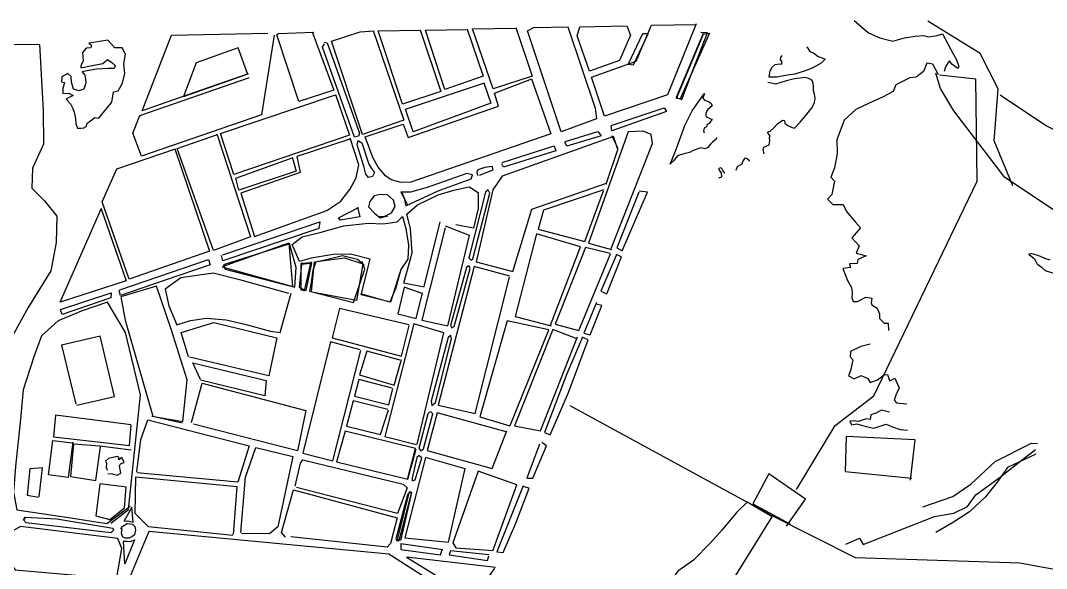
# Model space of a CAD drawing. Extents: x 636897 to 643904, y 804876 to 807482.
# Drawn here: x 640889 to 642666, y 806518 to 807467 of the extents above; entities that cross this region are included whole.
import ezdxf

# ---------------------------------------------------------------- set-up
doc = ezdxf.new("R2010")
doc.units = 0
doc.layers.get('0').update_dxf_attribs({"linetype": 'CONTINUOUS'})

msp = doc.modelspace()

# ---------------------------------------------------------------- linework, layer by layer
at = {"color": 1}
for points in [[(642332.79, 807467.34), (642357.57, 807446.24), (642376.83, 807437.25), (642399.79, 807431.49), (642419.7, 807437.26), (642438.36, 807440.3), (642452.39, 807441.41), (642461.4, 807438.79), (642476.28, 807441.27), (642485.56, 807444.24), (642503.85, 807409.32), (642509.27, 807400.56), (642513.68, 807387.98), (642512.25, 807383.91), (642501.51, 807391.61), (642497.97, 807397.75), (642495.38, 807394.77), (642490.49, 807387.02), (642488.51, 807378.92)], [(642607.34, 807181.04), (642575.2, 807258.86), (642581.98, 807349.07), (642551.04, 807409.96), (642459.96, 807466.06)], [(641394.45, 807447.85), (641431.78, 807346.74), (641370.99, 807326.97), (641333.21, 807442.36), (641335.82, 807444.67), (641397.15, 807447.04)], [(641500.01, 807449.82), (641553.11, 807294.72), (641481.54, 807269.7), (641428, 807431.71), (641477.29, 807447.99), (641501.59, 807449.42)], [(641581.02, 807451.46), (641616.99, 807344.06), (641550.45, 807322.55), (641508.29, 807449.41), (641581.71, 807450.81)], [(641662.73, 807452.24), (641690.51, 807370.93), (641623.8, 807347.85), (641590.65, 807450.65), (641663.41, 807451.81)], [(641746.6, 807455.09), (641775.36, 807371.13), (641707.73, 807348.69), (641671.86, 807453.19), (641747.52, 807454.22)], [(641836.78, 807456.58), (641884.08, 807315.36), (641886.66, 807296.91), (641825.28, 807274.66), (641766.88, 807449.47), (641778.1, 807454.96), (641837.67, 807456.6)], [(641938.78, 807458.21), (641945.31, 807442.11), (641926.6, 807397.98), (641874.24, 807379.81), (641853.13, 807440.56), (641857.55, 807456.33), (641937.66, 807458.17)], [(642059.04, 807461.53), (642009.74, 807338.51), (641900.36, 807301.8), (641877.7, 807369.2), (641954.99, 807396.86), (641981.62, 807459.1), (642058.85, 807460.41)], [(641328.54, 807441.76), (641306.29, 807303.73), (641098.85, 807232.25), (641083.97, 807272.2), (641095.97, 807302.5), (641285.72, 807368.74)], [(641282.66, 807373.78), (641266.26, 807419.71), (641193.6, 807393.99), (641171.75, 807335.69), (641283.75, 807374.71), (641164.23, 807333.45), (641100.18, 807310.89), (641150.56, 807441.99), (641317.25, 807445.65)], [(640809.45, 806850.45), (640803.45, 806943.4), (640777.65, 807044.08), (640767.21, 807128.23), (640732.67, 807426.93), (640922.48, 807425.88), (640928.59, 807311.77), (640929, 807253.19), (640910.27, 807211.5), (640908.95, 807176.93), (640930.9, 807155.01), (640952.09, 807128.61), (640951.28, 807082.93), (640947.17, 807061.21), (640941.65, 807033.67), (640902.56, 806969.83), (640868.75, 806908.14), (640821.99, 806865.03), (640811.42, 806851.62)], [(642250.96, 807421.67), (642255.68, 807413.56), (642262.45, 807411.31), (642270.46, 807405.09), (642278.59, 807402), (642282.44, 807400.33), (642275.51, 807393.42), (642259.93, 807384.89), (642247.58, 807380.04), (642230.11, 807374.57), (642217, 807372.82), (642198.58, 807369.34), (642185.19, 807368.92), (642187.29, 807380.37), (642190.9, 807386.29), (642195.87, 807391.36), (642203.22, 807392.03), (642207.03, 807391.48), (642207.79, 807395.75), (642204.98, 807399.9), (642205.76, 807403.5), (642208.12, 807406.48)], [(642478.5, 807373.07), (642468.55, 807391.52), (642458.66, 807393.44), (642452.85, 807379.19), (642440.22, 807368.97), (642429.09, 807367.95), (642413.92, 807360.33), (642404.68, 807355.8), (642400.12, 807344.49), (642383, 807335.02), (642357.68, 807323.73), (642335.44, 807313.43), (642315.05, 807294.48), (642302.49, 807260.37), (642303.24, 807236.5), (642298.64, 807212.23), (642292.01, 807195.95), (642298.47, 807189.23), (642295.81, 807174.41), (642294.07, 807165.64), (642286.5, 807157.81), (642295.95, 807148.51), (642313.37, 807148.61), (642319.33, 807136.51), (642334.88, 807117.79), (642343.45, 807108.01), (642328.81, 807090.58), (642341.29, 807076.91), (642336.12, 807064.01), (642353.67, 807059.65), (642338.91, 807053.16), (642337.56, 807046.42), (642324.63, 807045.57), (642326.39, 807039.59), (642313.28, 807037.39), (642320.85, 807016.64), (642327.91, 807005.03), (642329.1, 806995.69), (642328.68, 806987.63), (642330.68, 806980.77), (642338.29, 806980.34), (642352.78, 806988.16), (642363.33, 806986.49), (642362.03, 806978.18), (642363.03, 806974.64), (642372.6, 806968.69), (642376.24, 806959.42), (642376.27, 806951.16), (642384.8, 806942.72), (642391.49, 806943.15), (642391.89, 806930.44)], [(641773.96, 807366.18), (641807.53, 807270.98), (641565.19, 807187.24), (641548.45, 807186.94), (641531.12, 807191.08), (641521.07, 807198.36), (641508.76, 807213.38), (641499.31, 807230.06), (641493.24, 807245.5), (641486.13, 807265.6), (641551.76, 807287.75), (641560.3, 807264.8), (641717.15, 807319.06), (641709.75, 807341.39), (641774.4, 807366.19)], [(641691.54, 807359.57), (641703.59, 807324.22), (641569.14, 807274.68), (641555.64, 807313.56), (641692.65, 807359.61)], [(642177.09, 807236.49), (642175.07, 807243.79), (642176.05, 807248.07), (642185.3, 807252.15), (642186.42, 807259.11), (642185.8, 807264.67), (642187.05, 807267.39), (642183.58, 807271.3), (642182.61, 807273.95), (642187.47, 807275.44), (642193.31, 807281.43), (642200.01, 807288.56), (642208.51, 807294.86), (642211.89, 807294.07), (642212.47, 807289.62), (642215.45, 807287.26), (642219.1, 807284.92), (642225.21, 807282.21), (642229.27, 807280.78), (642238.99, 807291.35), (642250.83, 807305.35), (642259.63, 807316.56), (642264.04, 807325.41), (642264.93, 807332.36), (642264.03, 807339.92), (642262.05, 807345.89), (642262.03, 807346.56), (642262.01, 807354.15), (642261.11, 807361.48), (642258.56, 807364.53), (642252.45, 807367.24), (642247.28, 807368.42), (642239.26, 807367.72), (642229.93, 807366.31), (642219.51, 807363.97), (642207.35, 807360.24), (642196.5, 807357.22), (642191.57, 807357.95), (642183.24, 807360.15)], [(642232.6, 806654.57), (642299.47, 806765.42), (642366.85, 806817.33), (642545.69, 807188.71), (642543.27, 807365.72), (642480.52, 807372.91)], [(642733.98, 807052.14), (642698.41, 807125.39), (642593.27, 807195.34), (642505.02, 807310.71), (642482.37, 807349.3), (642473.94, 807376.05)], [(641434.48, 807339.01), (641458.79, 807268.76), (641258.84, 807200.42), (641235.39, 807271.81), (641434.73, 807338.35)], [(642094.25, 807264.91), (642093.46, 807261.76), (642087.15, 807256.65), (642083.68, 807253.19), (642079.18, 807247.47), (642073.89, 807245.29), (642066.92, 807246.86), (642054.12, 807241.99), (642047.74, 807238.89), (642040.22, 807236.86), (642030.26, 807234.09), (642026.94, 807233.1), (642019.85, 807224.39), (642014.22, 807218.63), (642023.35, 807240.8), (642039.35, 807285.51), (642051.96, 807310.69), (642064.13, 807328.26), (642073.78, 807340.85), (642070.68, 807332.71), (642073.25, 807329.22), (642081.59, 807326.58), (642085.05, 807323.34), (642086.73, 807319.37), (642079.12, 807313.11), (642077.41, 807310.6), (642075.76, 807306.3), (642075.64, 807302.95), (642077.06, 807300.54), (642083.86, 807297.18), (642086.8, 807296.16), (642081.66, 807289.07), (642077.92, 807287.39), (642076.72, 807282.89), (642072.98, 807280.99), (642071.8, 807276.04), (642072.79, 807272.94)], [(642757.68, 807200.94), (642716.31, 807259.71), (642663.91, 807285.54), (642585.46, 807337.79)], [(641229.39, 807270.73), (641287.46, 807092.34), (641223.66, 807068.9), (641160.72, 807245.8), (641230.54, 807269.87)], [(641912.06, 807072.19), (641983.71, 807254.27), (641981.08, 807269.57), (641967.56, 807275.45), (641941.53, 807274.33), (641872.61, 807081.85), (641912.77, 807070.87)], [(641459.45, 807261.86), (641367.5, 807231.96), (641373.29, 807203.78), (641270.57, 807168.18), (641294.35, 807093.22), (641419.79, 807138.02), (641443.84, 807154.41), (641459.5, 807174.77), (641470.71, 807194.77), (641474.92, 807217.24), (641460.3, 807263.45)], [(641903.35, 807184), (641923.61, 807243.79), (641916.13, 807266.09), (641723.45, 807197.79), (641707.14, 807173.97), (641678.1, 807049.36), (641741.8, 807032.76), (641774.4, 807140.54), (641903.97, 807185.8), (641923.8, 807245.35), (641913.19, 807267.57)], [(641156.51, 807244.77), (641216.55, 807067.78), (641077.15, 807019.42), (641030.75, 807153.3), (641055.99, 807210.14), (641157.4, 807245.02)], [(641360.44, 807229.06), (641366.73, 807206.48), (641267.28, 807173.44), (641262.39, 807194.05), (641361.53, 807229.76)], [(642128.2, 807207.93), (642130.45, 807214.48), (642138.57, 807218.98), (642140.42, 807223.95), (642144.72, 807229.22), (642148.12, 807227.54), (642151.33, 807224.96), (642152, 807224.98)], [(642098.25, 807194.71), (642103.56, 807196.44), (642102.67, 807203.33), (642098.93, 807208.57), (642098.85, 807211.25), (642102.59, 807212.93), (642105.23, 807206.99), (642108.05, 807202.61)], [(641587.92, 807005.57), (641552.99, 807012.46), (641567.21, 807064.95), (641564.33, 807106.75), (641557.89, 807131.76), (641576.4, 807148.06), (641612.26, 807165.03), (641639.67, 807173.32), (641665.8, 807179.13), (641681.87, 807169.53), (641681.93, 807141.68), (641673.68, 807107.83), (641642.79, 807113.48)], [(641699.12, 807174.21), (641694.55, 807169.86), (641665.44, 807056.38), (641669.56, 807052.26), (641672.4, 807054.56), (641701.95, 807168.05), (641699.37, 807173.1)], [(641899.16, 807173.87), (641794.93, 807138.85), (641785.54, 807106.08), (641866.52, 807084.59), (641898.75, 807172.3)], [(641029.13, 807140.96), (641072.34, 807016.37), (640957.82, 806979.51), (641029.32, 807142.08)], [(641546.46, 807032.11), (641530.02, 806979.33), (641479.12, 806992.04), (641494.44, 807053.69), (641460.35, 807062.6), (641430.74, 807061.83), (641392.82, 807055.49), (641372.47, 807050.06), (641359.46, 807079.12), (641376.92, 807092.72), (641410.13, 807100.72), (641449.28, 807111.32), (641491.02, 807116.2), (641517.12, 807114.88), (641541.53, 807118.41), (641550.86, 807127.79), (641556.53, 807107), (641561.3, 807077.94), (641559.93, 807053.62), (641547.7, 807035.71), (641539.17, 807004.3), (641528.91, 806979.08), (641480.44, 806992.96)], [(641624.44, 807108.33), (641583.85, 806948.22), (641628.88, 806938.48), (641666.89, 807094.73), (641624.82, 807110.79)], [(641615.26, 807118.56), (641587.45, 807006.45)], [(641806.83, 806939.35), (641858.97, 807075.03), (641782.65, 807097.54), (641745.86, 806954.24), (641808.19, 806938.49)], [(641353.15, 807081.85), (641238.62, 807040.54), (641360.9, 807006.77), (641354.27, 807081.66)], [(641353.86, 807080.09), (641240.75, 807044.16), (641243.4, 807036.66), (641364.28, 807005.29), (641366.29, 807039.43), (641354.74, 807080.78)], [(641484.46, 807043.63), (641472.85, 807053.13), (641446.62, 807059.57), (641423.61, 807053.62), (641400.8, 807048.57), (641395.37, 807034.62), (641392.34, 807014.27), (641389.42, 806998.16), (641465.67, 806978.54), (641485.31, 807036.75), (641480.73, 807049.77)], [(641910.28, 807063.68), (641867.69, 807073.92), (641814.81, 806941.12), (641856.07, 806930.39), (641910.74, 807063.24)], [(641390.83, 807046.31), (641375.95, 807044.58), (641371.84, 807005.94), (641380.93, 806999.05), (641392.31, 807049.24)], [(641374.36, 807003.33), (641383.82, 806999.35), (641393.48, 807047.27), (641374.58, 807046.1), (641374.65, 807000.89), (641381.12, 807000.17)], [(641393, 806997.36), (641398.34, 807048.95), (641450.05, 807056.1), (641481.72, 807046.01), (641470.92, 806982.24), (641393.91, 806996.71)], [(641736.23, 807024.15), (641674.97, 807041.26), (641612.21, 806800.83), (641676.3, 806786.25), (641735.82, 807022.81)], [(641665.14, 807042.34), (641661.43, 807039.57), (641633.76, 806939.06), (641635.87, 806935.1), (641640.05, 806937.22), (641667.94, 807037.74), (641665.79, 807043.03)], [(641353.65, 806994.55), (641273.31, 807017.17), (641223.09, 807029.67), (641166.73, 807021.29), (641139.62, 807001.65), (641146.17, 806972.86), (641160.17, 806939.81), (641183.58, 806947.55), (641211.33, 806951.4), (641245.47, 806948.95), (641277.97, 806941.33), (641321.95, 806929.12), (641338.94, 806926.89), (641358.1, 806994.66)], [(641116.63, 806782.08), (641170.34, 806772.35), (641177.58, 806844.71), (641149.89, 806932.64), (641124.55, 807007.27), (641063.12, 806988.51), (641070.63, 806948.39), (641118.64, 806781.69), (641169.28, 806770.31)], [(641584.64, 806994.57), (641553.4, 807005.34), (641542.8, 806959.18), (641574.2, 806951.09), (641585.52, 806995.26)], [(641045.52, 806596.67), (641076.32, 806619.98), (641097.19, 806818.55), (641071.2, 806926.57), (641039.96, 806979.44), (640996.03, 806964.26), (640954.6, 806947.13), (640925.66, 806920.98), (640912.58, 806884.56), (640893.81, 806827.26), (640889.57, 806776.37), (640880.58, 806694.38), (640877.06, 806650.18), (640883.21, 806619.38), (640972.65, 806606.35), (641038.86, 806595.61), (641079.06, 806625.84)], [(641561.79, 806940.07), (641441.65, 806968.56), (641428.72, 806917.66), (641548.94, 806886.05), (641562.27, 806938.75)], [(641180.33, 806884.65), (641167.2, 806926.63), (641224, 806943.93), (641332.94, 806917.82), (641319.29, 806851.98), (641181.69, 806883.8)], [(641576.32, 806733.51), (641622.06, 806926.5), (641570.43, 806941.63), (641520.07, 806746.74), (641574.79, 806732.58)], [(641736.97, 806765.78), (641803.92, 806931.7), (641731.78, 806947.19), (641684.47, 806780.45), (641736.55, 806764.88)], [(641633.34, 806921), (641629.63, 806918.23), (641600.43, 806808.1), (641601.31, 806800.32), (641608.08, 806805.4), (641635.26, 806915.93), (641633.76, 806922.13)], [(641851.31, 806916.68), (641810.81, 806932.1), (641744.34, 806765.31), (641789.34, 806756.46), (641853.69, 806919.19)], [(641477.16, 806896.87), (641426.01, 806910.68), (641378.26, 806717.86), (641430.06, 806704.52), (641478.52, 806895.79)], [(642360.47, 806906.67), (642344.29, 806902.82), (642326.04, 806893.76), (642325.88, 806884.6), (642330.07, 806879.37), (642327.01, 806862.75), (642322.9, 806851.46), (642332.89, 806846.41), (642344.53, 806852.36), (642356.53, 806847.15), (642360.1, 806840.12), (642372.9, 806844.98), (642384.7, 806853.39), (642390.49, 806853.8), (642392.93, 806847.18), (642394.63, 806842.99), (642402.96, 806847.71), (642410.64, 806830.76), (642404.79, 806818.07), (642402.16, 806809.28), (642405.64, 806804.92), (642423.79, 806803.03)], [(641546.9, 806879.09), (641488.81, 806894.28), (641476.06, 806853.63), (641536, 806835.82), (641548.66, 806880.03)], [(641201.19, 806845.1), (641187.72, 806874.38), (641314.83, 806843.62), (641312.19, 806816.82), (641200.99, 806843.98)], [(641532.58, 806830.38), (641474.94, 806845.58), (641467.67, 806816.65), (641527.1, 806801.28), (641533.93, 806829.97)], [(641185.31, 806770.73), (641203.8, 806838.93), (641383.46, 806791.73), (641369.03, 806721.63), (641188.73, 806767.93)], [(641525.08, 806793.65), (641464.99, 806808.56), (641453.44, 806764.6), (641512.41, 806749.88), (641526.22, 806792.57)], [(641840.37, 806800.38), (642189.1, 806610.56), (642334.54, 806536.96), (642619.33, 806527.57), (643046.97, 806449.41), (643467.93, 806341.8), (643729.9, 806233.88), (643884.35, 806150.96)], [(642393.87, 806788.7), (642379.7, 806792.05), (642370.04, 806786.83), (642361.41, 806784.11), (642360.1, 806776.03), (642354.25, 806777.41), (642348.29, 806775.21), (642340.11, 806772.72), (642330.7, 806773.54), (642324.9, 806773.36), (642328.24, 806766.77), (642337.11, 806768.61), (642353.12, 806763.75), (642366.59, 806761.27), (642388.04, 806768.19), (642399.12, 806763.63), (642412.46, 806758.46), (642424.77, 806757.73)], [(641080.72, 806766.88), (640949.76, 806783.29), (640946.28, 806745.99), (641077.87, 806730.95), (641080.95, 806766.45)], [(641090.65, 806685.39), (641097.43, 806741.26), (641109.9, 806775.22), (641285.26, 806730.58), (641265.31, 806667.46), (641090.7, 806683.39)], [(641598.25, 806789.33), (641594.77, 806786.12), (641579.2, 806725.79), (641582.42, 806721.87), (641586.78, 806725.32), (641603.24, 806785.9), (641599.35, 806789.8)], [(641730.36, 806754.47), (641610.78, 806787.43), (641593.1, 806722.15), (641705.73, 806691.23), (641731.43, 806756.5)], [(641559.21, 806672.25), (641573.18, 806725.86), (641451.67, 806755.65), (641436.35, 806702.68), (641560.1, 806672.5), (641574.1, 806724.77)], [(640979.93, 806736.63), (640971.73, 806675.6), (640937.98, 806680.07), (640945.56, 806739.52), (640979.07, 806735.49)], [(642430.16, 806671.03), (642438.25, 806740.74), (642318.6, 806746.59), (642316.93, 806685.8), (642432.29, 806674.45)], [(641080.98, 806722.79), (641026.45, 806729.6), (640980.91, 806733.31), (640975.7, 806677.04), (641019.97, 806670.63), (641027.79, 806729.42)], [(641270.7, 806580.51), (641279.11, 806676.29), (641296.93, 806727.54), (641361.04, 806711.85), (641334.6, 806590.2), (641320.21, 806578.24), (641271.86, 806578.76)], [(642318.19, 806560.11), (642341.98, 806570.46), (642348.13, 806559.49), (642471.67, 806607.8), (642505.2, 806613.76), (642528.95, 806625.45), (642543.29, 806645.55), (642583.67, 806675.17), (642629.22, 806710.99), (642646.67, 806724.04)], [(642451.71, 806624.81), (642503.18, 806642.51), (642534.9, 806663.82), (642576.54, 806703.09), (642639.85, 806735.22), (642649.91, 806734.64)], [(641364.83, 806660.71), (641374.05, 806700.16), (641378.35, 806706.06), (641552.08, 806663.83), (641558.48, 806657.76), (641542.26, 806613.45), (641366.89, 806658.54)], [(641659.42, 806690.69), (641590.74, 806710.5), (641554.73, 806571.01), (641630.22, 806563.4), (641659.41, 806690.91)], [(641579.3, 806713.54), (641575.59, 806710.33), (641567.17, 806674.69), (641567.51, 806670.02), (641572.6, 806671.49), (641583.85, 806709.65), (641579.3, 806713.32)], [(642647.15, 806716.02), (642598.08, 806692.82), (642581.83, 806669.76), (642560.14, 806642.28), (642532.15, 806615.95), (642502.82, 806597.16), (642473.87, 806580.4)], [(641706.79, 806548.7), (641748.8, 806662.96), (641681.57, 806686.59), (641637.83, 806562.27), (641642.94, 806553.94), (641707.44, 806549.38)], [(641258.1, 806576.62), (641264.18, 806659.42), (641088.65, 806676.43), (641087.17, 806614.02), (641110.27, 806590.79), (641256.79, 806575.69)], [(642215.39, 806591.06), (642248.3, 806638.09), (642185.07, 806682.11), (642157.45, 806629.88), (642221.06, 806595.26)], [(641072.85, 806658.87), (641026.82, 806664.35), (641019.58, 806609.14), (641043.79, 806603.09), (641069.11, 806623.13), (641072.17, 806659.52)], [(641348.21, 806572.07), (641341.32, 806580.35), (641361.88, 806654.4), (641541.57, 806605.86), (641529.6, 806561.22), (641524.2, 806554.62), (641357.11, 806572.52)], [(641564.21, 806651.67), (641559.47, 806645.53), (641539.19, 806569.26), (641540.61, 806565.74), (641545.21, 806568.75), (641566.31, 806647.94), (641563.12, 806650.75)], [(641543.07, 806565.58), (641548.34, 806568.39), (641566.93, 806649.74), (641561.61, 806648.93), (641541.24, 806567.54), (641543.29, 806565.81)], [(641766.59, 806432.51), (641986.41, 806323.06), (642024.12, 806338.31), (642190.53, 806607.7), (642147.53, 806632.92), (642129.77, 806615.4), (642103.93, 806584.66), (642083.65, 806562.14), (642054.22, 806532.19), (642027.34, 806513.26), (642003.55, 806481.7), (641969.03, 806457.17), (641941.14, 806442.22), (641900.29, 806434.69), (641862.26, 806429.7), (641841.37, 806419.22), (641815.92, 806419.1), (641795.83, 806425.84), (641771.54, 806431.55)], [(641069.93, 806600.21), (641074.6, 806600.33), (641079.31, 806599.34), (641084.23, 806598.35), (641082.23, 806623.92), (641067.95, 806599.26)], [(640896.57, 806602.58), (640897.13, 806606.6), (640952.44, 806604.04), (641049.31, 806587.86), (641050.51, 806584.55), (641045.52, 806579.52), (640898.94, 806596.85), (640894.58, 806602.08), (640897.57, 806606.61)], [(641062.93, 806586.88), (641065.27, 806590.95), (641073.84, 806595.63), (641082.99, 806594.76), (641087.33, 806590.64), (641088.6, 806584.66), (641086.59, 806576.36), (641082, 806572.9), (641077.17, 806570.55), (641071.16, 806570.39), (641066.43, 806572.27), (641064.25, 806578.9), (641065.59, 806587.17)], [(641055.43, 806498.7), (641064.71, 806552.85), (641057.8, 806570.04), (640889.53, 806590.59), (640876.14, 806582.89), (640867.42, 806533.21), (640879.9, 806515.72), (641056.95, 806500.3)], [(641313.11, 805938.31), (641695.27, 806307.6), (641735.38, 806409.34), (641526.96, 806542.66), (641111.39, 806582.13), (640915.45, 806110.57), (641064.29, 806083.5), (641208.24, 806021.55), (641291.5, 805955.34), (641314.01, 805938.11)], [(641067.06, 806565.16), (641073.74, 806565.11), (641078.88, 806564.58), (641086.82, 806567.68), (641069.86, 806526.25), (641067.74, 806564.51)], [(641711.78, 806519.65), (641557.83, 806537.68), (641674.2, 806466.1), (641710.69, 806518.73)]]:
    msp.add_lwpolyline(points, dxfattribs=at)
at = {"color": 5}
for points in [[(640990.86, 807281.32), (640998.01, 807280.62), (641003.27, 807283.65), (641004.68, 807289.48), (641008.41, 807291.8), (641018.24, 807299.19), (641024.73, 807298.02), (641047.39, 807326.01), (641050.49, 807343.69), (641058.68, 807345.69), (641065.68, 807358.79), (641069.92, 807375.61), (641068.14, 807392.49), (641071.28, 807408.83), (641065.41, 807420.26), (641052.5, 807419.92), (641040.35, 807433.19), (641022.38, 807430.27), (641007.74, 807428.11), (641012.06, 807424.66), (641011.3, 807419.74), (641002.84, 807419.52), (640996.58, 807412), (640997.22, 807404.44), (640997.85, 807397.56), (640993.85, 807388.54), (640993.93, 807385.42), (641013.65, 807389.5), (641031.6, 807392.87), (641039.66, 807399.99), (641047.14, 807394.84), (641053.29, 807389.65), (641051.21, 807384.25), (641041.4, 807384.44), (641020.72, 807383.23), (641004.99, 807379.92), (640995.9, 807378.35), (641000.5, 807372.68), (641002.02, 807365.59), (641002.4, 807359.58), (640999.14, 807348.14), (640990.07, 807345.67), (640981.08, 807348.56), (640977.88, 807360.28), (640977.17, 807370.28), (640971.46, 807375.7), (640961.15, 807369.87), (640960.26, 807361.16), (640965.42, 807359.95), (640962.8, 807349.42), (640962.35, 807340.94), (640972.81, 807341.21), (640980.48, 807337.4), (640973.44, 807334.1), (640968.39, 807331.3), (640975.95, 807323.25), (640980.18, 807315.12), (640982.14, 807308.27), (640984.43, 807297.19), (640985.09, 807288.96), (640988.2, 807281.03), (640993.78, 807280.5)], [(641040.38, 806682.3), (641047.96, 806682.05), (641056.49, 806679.82), (641062.86, 806683.33), (641060.74, 806695.97), (641061.38, 806697.33), (641063.76, 806699.84), (641068.85, 806701.31), (641064.82, 806710.34), (641059.58, 806706.19), (641058.88, 806707.51), (641060.14, 806710.44), (641056.77, 806711.68), (641041.7, 806708.62), (641036.48, 806703.8), (641038.13, 806700.28), (641037.45, 806692.47), (641039.78, 806688.3)], [(640921.59, 806642.21), (640927.41, 806692.26), (640905.18, 806690.57), (640901.02, 806645.24), (640920.28, 806641.29)]]:
    msp.add_lwpolyline(points, dxfattribs=at)
at = {"color": 3}
for points in [[(641975.51, 807443.6), (641950.18, 807389.74), (641941.46, 807391.3), (641966.58, 807444.71), (641975.92, 807444.95)], [(642071.21, 807444.73), (642024.42, 807333.77), (642034.29, 807330.68), (642053.89, 807382.61), (642078.98, 807445.82), (642067.16, 807446.4)], [(642069.9, 807443.8), (642082.1, 807445.67), (642031.15, 807331.71), (642024.9, 807332.44), (642072.54, 807445.2)], [(641415.11, 807429.96), (641420.51, 807428.57), (641476.1, 807272.43), (641474.26, 807266.79), (641467.83, 807265.47), (641412.26, 807421.16), (641415.64, 807427.08)], [(641911.9, 807285.46), (642003.94, 807316.32), (642007.45, 807309.51), (641913.02, 807276.36), (641912.14, 807284.58)], [(641832.91, 807257.83), (641888.78, 807275.29), (641894.55, 807267.43), (641834.9, 807249.64), (641831.58, 807257.35)], [(641474.51, 807258.76), (641479.98, 807255.36), (641492.53, 807218.23), (641496.77, 807211.22), (641501.91, 807204.01), (641498.78, 807196.99), (641491.91, 807195.44), (641487.05, 807200.87), (641483.48, 807215.05), (641472.04, 807252.21), (641473.82, 807259.63)], [(641723.42, 807221.4), (641813.52, 807249.98), (641816.17, 807241.82), (641725.63, 807213.44), (641722.37, 807218.92)], [(641548.85, 807170.61), (641553.36, 807159.59), (641556.38, 807146.09), (641612.48, 807172.24), (641669.6, 807193.08), (641672.09, 807200.04), (641661.8, 807202.23), (641593.41, 807177.99), (641564.67, 807170.12), (641547.52, 807170.13), (641553.58, 807159.82), (641559.23, 807147.72)], [(641683.69, 807199.45), (641707.71, 807208.75), (641706.01, 807214.27), (641692.92, 807212.82), (641681.23, 807208.52), (641679.55, 807204.47), (641680.58, 807198.93)], [(641510.98, 807128), (641519.88, 807128.23), (641531.54, 807133.87), (641538.15, 807145.18), (641534.97, 807156), (641524.93, 807165.54), (641511.79, 807165.87), (641501.39, 807163.38), (641494.29, 807153.62), (641491.86, 807144.43), (641502.16, 807133.34), (641511.72, 807125.35), (641525.21, 807128.81)], [(641960.06, 807170.04), (641921.57, 807073.77), (641930.83, 807068.44), (641974.76, 807169.75), (641960.46, 807171.61)], [(641472.95, 807143.95), (641476.71, 807127.35), (641443.26, 807121.14), (641440.03, 807125.51), (641474.75, 807143.1)], [(641239.75, 807061.59), (641407.48, 807118.44), (641406, 807106.83), (641239.79, 807051.13), (641237.56, 807060.2)], [(641920.36, 807059.93), (641893.9, 806998.25), (641904.25, 806993.84), (641929.54, 807057.94), (641920.54, 807061.72)], [(641061.2, 807000.9), (641214.81, 807053.16), (641217.93, 807044.11), (641139.59, 807017.39), (641062.57, 806990.7), (641060.34, 806999.55)], [(640958.56, 806966.43), (641046.42, 806995.4), (641045.54, 806986.7), (640961.45, 806958.05), (640958.57, 806965.99)], [(641886.82, 806978.93), (641864.59, 806925.81), (641875.8, 806922.76), (641895.64, 806973.59), (641886.01, 806976.01)], [(640986.87, 806800.63), (641052.16, 806815.67), (641026.98, 806920.55), (640960.37, 806904.81), (640985.04, 806802.37)], [(641862.32, 806918.63), (641835.01, 806855.37), (641796.44, 806753.31), (641806.34, 806749.33), (641837.85, 806822.94), (641872.23, 806914.21), (641861.88, 806918.62)], [(641788.05, 806733.5), (641765.74, 806674.6), (641776.21, 806674.2), (641799.93, 806730.47), (641791.76, 806736.27)], [(641759.85, 806661.09), (641714.25, 806547.05), (641725.19, 806545.77), (641747.05, 806596.2), (641769.75, 806657.34), (641758.99, 806660.18)], [(641620.45, 806549.98), (641548.04, 806560.81), (641547.85, 806551.01), (641616.66, 806541.65), (641619.11, 806550.17)], [(641700.36, 806541.79), (641633.63, 806548.31), (641631.58, 806541.36), (641697.72, 806531.93), (641699.96, 806540)]]:
    msp.add_lwpolyline(points, dxfattribs=at)
at = {"color": 4}
msp.add_lwpolyline([(642679.79, 807028.34), (642664, 807033.42), (642658.02, 807039.04), (642650.02, 807044.82), (642646.21, 807052.52), (642638.16, 807059.86), (642634.93, 807063.11), (642639.82, 807063.93), (642650.63, 807060.92), (642662.41, 807055.71), (642671.21, 807052.63)], dxfattribs=at)

doc.saveas('drawing.dxf')
